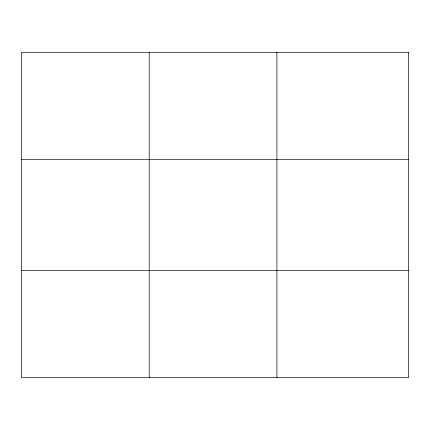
<?xml version="1.0" encoding="UTF-8"?>
<svg xmlns="http://www.w3.org/2000/svg" width="430" height="430" viewBox="0 0 430 430"><rect width="100%" height="100%" fill="white"/><g stroke="black" fill="none" stroke-linecap="round" stroke-linejoin="round"><path stroke-width="0.64" d="M149.21 377.712L149.21 52.288M276.92 377.712L276.92 52.288M21.5 159.675L408.5 159.675M21.5 270.325L408.5 270.325M408.5 52.288L408.5 377.712L21.5 377.712L21.5 52.288L408.5 52.288"/></g></svg>
